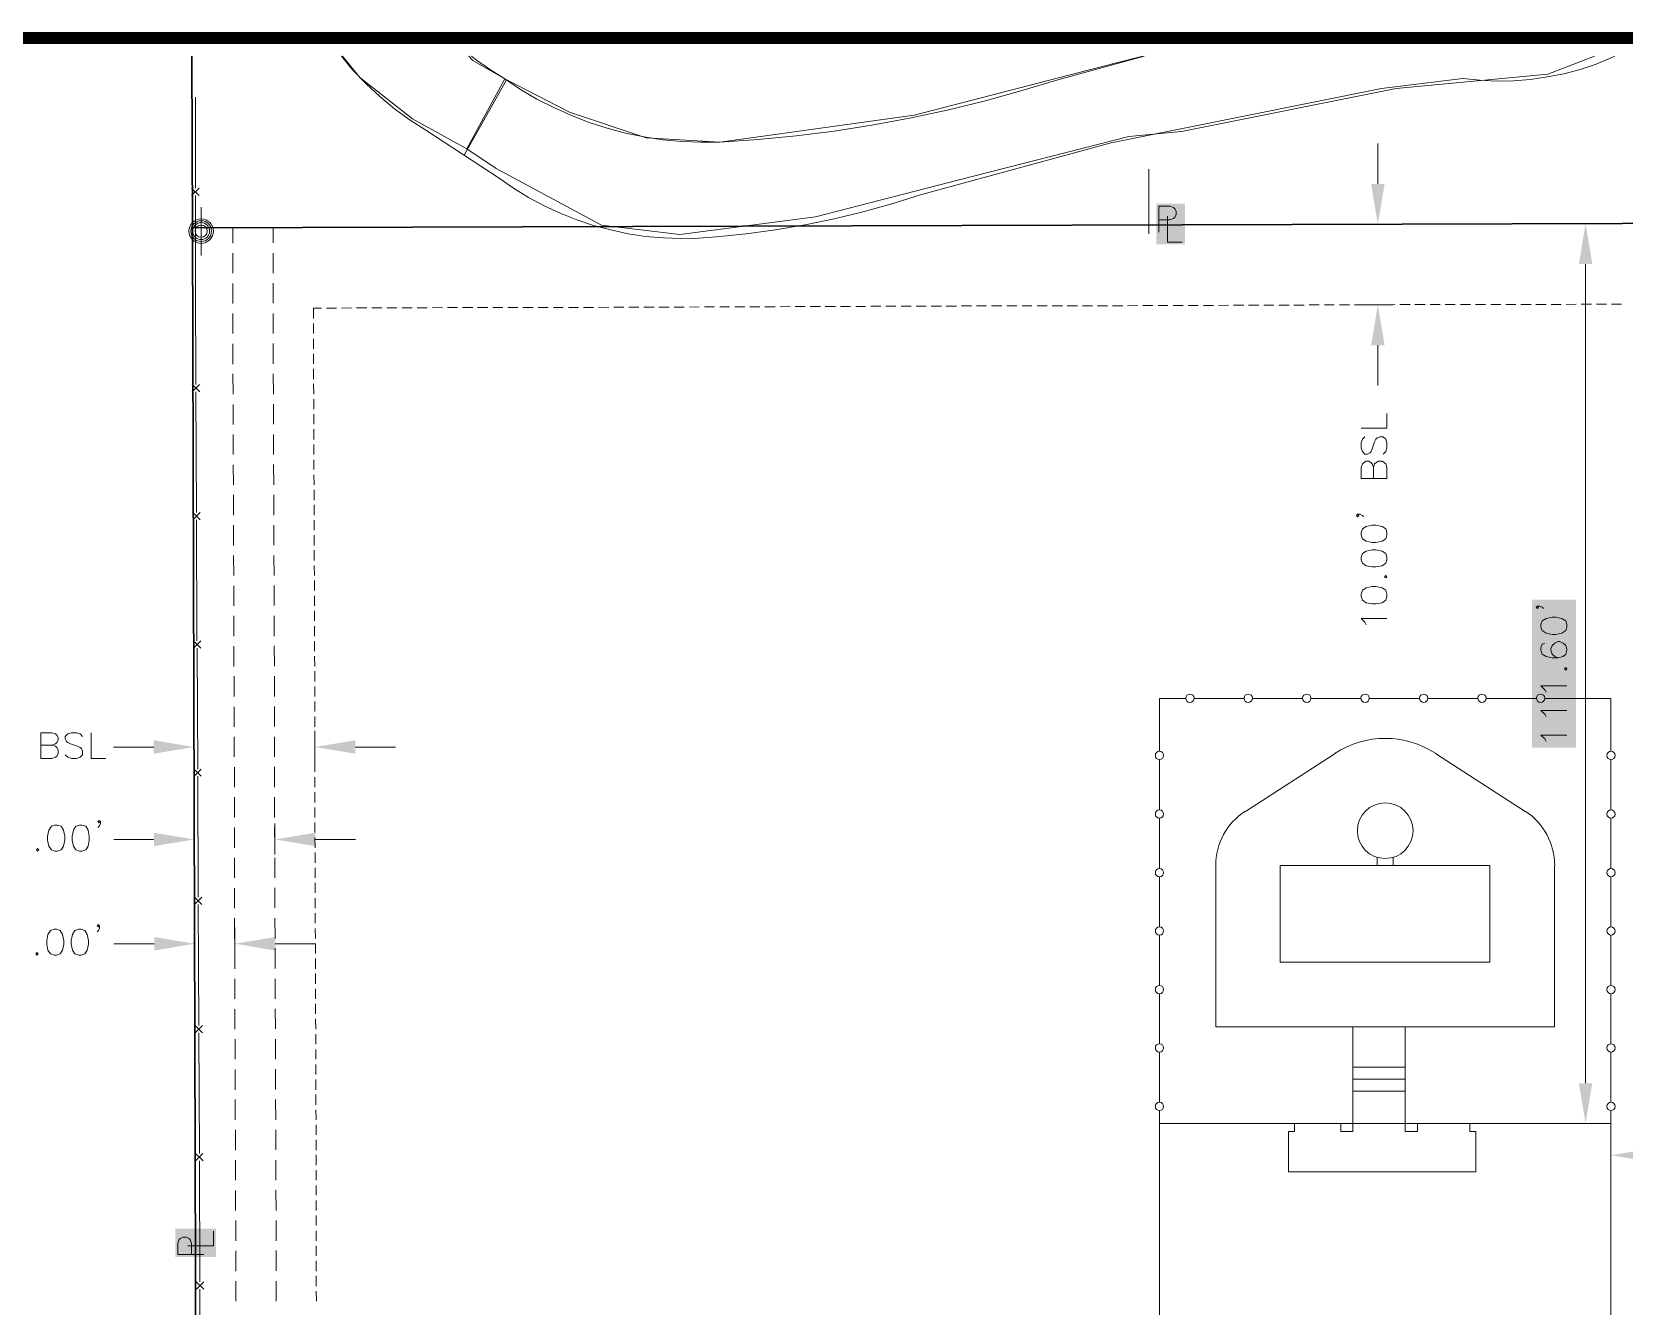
# Model space of a CAD drawing. Header units: millimetres. Extents: x -419 to 20046, y -14642 to 2638.
# Drawn here: x 26.216 to 31.154, y 19.568 to 23.519 of the extents above; entities that cross this region are included whole.
import ezdxf

# ---------------------------------------------------------------- set-up
doc = ezdxf.new("R2010")
doc.units = ezdxf.units.MM
for name, color, linetype in [('PDF11_---- NOTES', 7, 'Continuous'), ('PDF11_----TB01', 7, 'Continuous'), ('PDF11_24x36$-$Yucca$Valley$TB$CUP$----TB02', 7, 'Continuous'), ('PDF11_EXTO$-boundary', 7, 'Continuous'), ('PDF11_EXTO$BSL', 7, 'Continuous'), ('PDF11_EXTO$EXMAEA', 7, 'Continuous'), ('PDF11_EXTO$EXPNEP', 7, 'Continuous'), ('PDF11_PRPN$BSL', 7, 'Continuous'), ('PDF11_PRPN$EXLSTR', 7, 'Continuous'), ('PDF11_PRPN$EXMAEA', 7, 'Continuous'), ('PDF11_PRPN$EXMARW', 7, 'Continuous'), ('PDF11_PRPN$EXWTVA', 7, 'Continuous'), ('PDF11_PRPN$PRPNBG', 7, 'Continuous'), ('PDF11_PRPN$PRPNCS', 7, 'Continuous'), ('PDF11_PRPN$PRPNFC', 7, 'Continuous'), ('PDF11_PRPN$PRPNSW', 7, 'Continuous')]:
    doc.layers.add(name, color=color, linetype=linetype)
doc.layers.add('PDF11_EXTO$EXECPP', color=7, linetype='Continuous', true_color=0xb3b3b3)
doc.layers.add('PDF11_EXTO$EXPNFC', color=7, linetype='Continuous', true_color=0x999999)

msp = doc.modelspace()

# ---------------------------------------------------------------- linework, layer by layer
at = {"layer": 'PDF11_---- NOTES', "lineweight": 20}
for points in [[(29.7107, 22.8985), (29.7107, 22.9785), (29.7449, 22.9785), (29.7565, 22.9743), (29.7607, 22.971), (29.764, 22.9635), (29.764, 22.9518), (29.7607, 22.9443), (29.7565, 22.9402), (29.7449, 22.9368), (29.7107, 22.9368)], [(29.7374, 22.9477), (29.7374, 22.8677), (29.7832, 22.8677)], [(26.7488, 19.7282), (26.6688, 19.7282), (26.6688, 19.7624), (26.673, 19.7741), (26.6763, 19.7774), (26.6838, 19.7816), (26.6955, 19.7816), (26.703, 19.7774), (26.7071, 19.7741), (26.7105, 19.7624), (26.7105, 19.7282)], [(26.6996, 19.7549), (26.7796, 19.7549), (26.7796, 19.8008)]]:
    msp.add_lwpolyline(points, dxfattribs=at)
at = {"layer": 'PDF11_---- NOTES', "color": 7, "true_color": 0xffffff, "transparency": 33554559}
for points in [[(29.7032, 22.9868), (29.7032, 22.8602), (29.7916, 22.9868)], [(29.7032, 22.8602), (29.7916, 22.9868), (29.7916, 22.8602)], [(26.6613, 19.7199), (26.7871, 19.7199), (26.6613, 19.8083)], [(26.7871, 19.7199), (26.6613, 19.8083), (26.7871, 19.8083)]]:
    msp.add_solid(points, dxfattribs=at)
at = {"layer": 'PDF11_----TB01', "lineweight": 13}
for points in [[(30.3899, 23.0477), (30.3899, 23.1727)], [(30.4358, 22.9227), (30.3399, 22.9227)], [(30.87, 22.9243), (31.0842, 22.9243)], [(31.0341, 22.7993), (31.0341, 20.2591)], [(30.4366, 22.6726), (30.3399, 22.6726)], [(30.3899, 22.5476), (30.3899, 22.4226)], [(26.7188, 21.2534), (26.7188, 21.3517)], [(27.0938, 21.255), (27.0938, 21.3517)], [(26.5938, 21.3017), (26.4688, 21.3017)], [(27.2188, 21.3017), (27.3439, 21.3017)], [(26.7196, 20.9675), (26.7196, 21.065)], [(26.9697, 20.9683), (26.9697, 21.065)], [(26.5946, 21.015), (26.4696, 21.015)], [(27.0947, 21.015), (27.2197, 21.015)], [(26.7205, 20.645), (26.7205, 20.7417)], [(26.8455, 20.645), (26.8455, 20.7417)], [(26.5955, 20.6917), (26.4705, 20.6917)], [(26.9705, 20.6917), (27.0955, 20.6917)], [(31.0625, 20.1341), (30.9841, 20.1341)], [(31.1125, 19.7958), (31.1125, 20.0858)]]:
    msp.add_lwpolyline(points, dxfattribs=at)
at = {"layer": 'PDF11_----TB01', "lineweight": 20}
for points in [[(30.3383, 22.2901), (30.4183, 22.2901), (30.4183, 22.336)], [(30.3499, 22.2634), (30.3424, 22.2559), (30.3383, 22.2451), (30.3383, 22.2293), (30.3424, 22.2184), (30.3499, 22.2101), (30.3574, 22.2101), (30.3649, 22.2143), (30.3691, 22.2184), (30.3724, 22.2259), (30.3799, 22.2484), (30.3841, 22.2559), (30.3883, 22.2601), (30.3958, 22.2634), (30.4066, 22.2634), (30.4149, 22.2559), (30.4183, 22.2451), (30.4183, 22.2293), (30.4149, 22.2184), (30.4066, 22.2101)], [(30.3766, 22.1684), (30.3799, 22.1801), (30.3841, 22.1834), (30.3916, 22.1876), (30.4033, 22.1876), (30.4108, 22.1834), (30.4149, 22.1801), (30.4183, 22.1684), (30.4183, 22.1343), (30.3383, 22.1343), (30.3383, 22.1684), (30.3424, 22.1801), (30.3458, 22.1834), (30.3533, 22.1876), (30.3616, 22.1876), (30.3691, 22.1834), (30.3724, 22.1801), (30.3766, 22.1684), (30.3766, 22.1343)], [(30.3266, 22.0234), (30.3308, 22.0201), (30.3266, 22.0159), (30.3233, 22.0201), (30.3266, 22.0234), (30.3349, 22.0234), (30.3424, 22.0201), (30.3458, 22.0159)], [(30.885, 21.7384), (30.8883, 21.7351), (30.885, 21.7309), (30.8808, 21.7351), (30.885, 21.7384), (30.8925, 21.7384), (30.9, 21.7351), (30.9041, 21.7309)], [(30.3533, 21.6809), (30.3499, 21.6884), (30.3383, 21.7001), (30.4183, 21.7001)], [(30.9075, 21.6242), (30.9, 21.6201), (30.8958, 21.6092), (30.8958, 21.6017), (30.9, 21.5901), (30.9116, 21.5826), (30.9308, 21.5784), (30.9491, 21.5784), (30.965, 21.5826), (30.9725, 21.5901), (30.9758, 21.6017), (30.9758, 21.6051), (30.9725, 21.6167), (30.965, 21.6242), (30.9533, 21.6284), (30.9491, 21.6284), (30.9383, 21.6242), (30.9308, 21.6167), (30.9266, 21.6051), (30.9266, 21.6017), (30.9308, 21.5901), (30.9383, 21.5826), (30.9491, 21.5784)], [(30.9116, 21.4717), (30.9075, 21.4792), (30.8958, 21.4909), (30.9758, 21.4909)], [(30.9116, 21.3959), (30.9075, 21.4034), (30.8958, 21.415), (30.9758, 21.415)], [(26.2779, 21.3075), (26.2896, 21.3042), (26.2929, 21.3), (26.2971, 21.2925), (26.2971, 21.2809), (26.2929, 21.2734), (26.2896, 21.27), (26.2779, 21.2659), (26.2438, 21.2659), (26.2438, 21.3459), (26.2779, 21.3459), (26.2896, 21.3425), (26.2929, 21.3384), (26.2971, 21.3309), (26.2971, 21.3234), (26.2929, 21.3159), (26.2896, 21.3117), (26.2779, 21.3075), (26.2438, 21.3075)], [(26.3729, 21.3342), (26.3654, 21.3425), (26.3546, 21.3459), (26.3388, 21.3459), (26.3279, 21.3425), (26.3196, 21.3342), (26.3196, 21.3267), (26.3238, 21.3192), (26.3279, 21.3159), (26.3354, 21.3117), (26.3579, 21.3042), (26.3654, 21.3), (26.3696, 21.2967), (26.3729, 21.2892), (26.3729, 21.2775), (26.3654, 21.27), (26.3546, 21.2659), (26.3388, 21.2659), (26.3279, 21.27), (26.3196, 21.2775)], [(26.3996, 21.3459), (26.3996, 21.2659), (26.4454, 21.2659)], [(30.9116, 21.3192), (30.9075, 21.3267), (30.8958, 21.3384), (30.9758, 21.3384)], [(26.4288, 21.0709), (26.4246, 21.0667), (26.4204, 21.0709), (26.4246, 21.0742), (26.4288, 21.0709), (26.4288, 21.0634), (26.4246, 21.0559), (26.4204, 21.0517)], [(26.4254, 20.7475), (26.4221, 20.7442), (26.4179, 20.7475), (26.4221, 20.7517), (26.4254, 20.7475), (26.4254, 20.74), (26.4221, 20.7325), (26.4179, 20.7283)]]:
    msp.add_lwpolyline(points, dxfattribs=at)
for points in [[(30.3383, 21.9593), (30.3424, 21.9476), (30.3533, 21.9401), (30.3724, 21.9359), (30.3841, 21.9359), (30.4033, 21.9401), (30.4149, 21.9476), (30.4183, 21.9593), (30.4183, 21.9668), (30.4149, 21.9784), (30.4033, 21.9859), (30.3841, 21.9893), (30.3724, 21.9893), (30.3533, 21.9859), (30.3424, 21.9784), (30.3383, 21.9668)], [(30.3383, 21.8826), (30.3424, 21.8717), (30.3533, 21.8634), (30.3724, 21.8601), (30.3841, 21.8601), (30.4033, 21.8634), (30.4149, 21.8717), (30.4183, 21.8826), (30.4183, 21.8901), (30.4149, 21.9018), (30.4033, 21.9093), (30.3841, 21.9134), (30.3724, 21.9134), (30.3533, 21.9093), (30.3424, 21.9018), (30.3383, 21.8901)], [(30.4108, 21.8292), (30.4149, 21.8259), (30.4183, 21.8292), (30.4149, 21.8334)], [(30.3383, 21.7684), (30.3424, 21.7567), (30.3533, 21.7492), (30.3724, 21.7459), (30.3841, 21.7459), (30.4033, 21.7492), (30.4149, 21.7567), (30.4183, 21.7684), (30.4183, 21.7759), (30.4149, 21.7876), (30.4033, 21.7951), (30.3841, 21.7992), (30.3724, 21.7992), (30.3533, 21.7951), (30.3424, 21.7876), (30.3383, 21.7759)], [(30.8958, 21.6734), (30.9, 21.6626), (30.9116, 21.6551), (30.9308, 21.6509), (30.9416, 21.6509), (30.9608, 21.6551), (30.9725, 21.6626), (30.9758, 21.6734), (30.9758, 21.6817), (30.9725, 21.6926), (30.9608, 21.7001), (30.9416, 21.7042), (30.9308, 21.7042), (30.9116, 21.7001), (30.9, 21.6926), (30.8958, 21.6817)], [(30.9683, 21.5442), (30.9725, 21.5401), (30.9758, 21.5442), (30.9725, 21.5484)], [(26.2871, 21.0592), (26.2763, 21.0559), (26.2688, 21.0442), (26.2646, 21.025), (26.2646, 21.0133), (26.2688, 20.9942), (26.2763, 20.9833), (26.2871, 20.9792), (26.2954, 20.9792), (26.3063, 20.9833), (26.3138, 20.9942), (26.3179, 21.0133), (26.3179, 21.025), (26.3138, 21.0442), (26.3063, 21.0559), (26.2954, 21.0592)], [(26.3638, 21.0592), (26.3521, 21.0559), (26.3446, 21.0442), (26.3404, 21.025), (26.3404, 21.0133), (26.3446, 20.9942), (26.3521, 20.9833), (26.3638, 20.9792), (26.3713, 20.9792), (26.3829, 20.9833), (26.3904, 20.9942), (26.3938, 21.0133), (26.3938, 21.025), (26.3904, 21.0442), (26.3829, 21.0559), (26.3713, 21.0592)], [(26.2338, 20.9867), (26.2304, 20.9833), (26.2338, 20.9792), (26.2379, 20.9833)], [(26.2846, 20.7367), (26.2738, 20.7325), (26.2654, 20.7208), (26.2621, 20.7017), (26.2621, 20.6908), (26.2654, 20.6717), (26.2738, 20.66), (26.2846, 20.6567), (26.2921, 20.6567), (26.3038, 20.66), (26.3113, 20.6717), (26.3154, 20.6908), (26.3154, 20.7017), (26.3113, 20.7208), (26.3038, 20.7325), (26.2921, 20.7367)], [(26.3613, 20.7367), (26.3496, 20.7325), (26.3421, 20.7208), (26.3379, 20.7017), (26.3379, 20.6908), (26.3421, 20.6717), (26.3496, 20.66), (26.3613, 20.6567), (26.3688, 20.6567), (26.3804, 20.66), (26.3879, 20.6717), (26.3913, 20.6908), (26.3913, 20.7017), (26.3879, 20.7208), (26.3804, 20.7325), (26.3688, 20.7367)], [(26.2313, 20.6642), (26.2279, 20.66), (26.2313, 20.6567), (26.2354, 20.66)]]:
    msp.add_lwpolyline(points, close=True, dxfattribs=at)
at = {"layer": 'PDF11_----TB01', "transparency": 33554559}
for points in [[(30.3691, 23.0477), (30.4108, 23.0477), (30.3899, 22.9227)], [(31.0133, 22.7993), (31.055, 22.7993), (31.0341, 22.9243)], [(30.3691, 22.5476), (30.4108, 22.5476), (30.3899, 22.6726)], [(26.5938, 21.3225), (26.5938, 21.2809), (26.7188, 21.3017)], [(27.2188, 21.3225), (27.2188, 21.2809), (27.0938, 21.3017)], [(26.5946, 21.0358), (26.5946, 20.9942), (26.7196, 21.015)], [(27.0947, 21.0358), (27.0947, 20.9942), (26.9697, 21.015)], [(26.5955, 20.7125), (26.5955, 20.6708), (26.7205, 20.6917)], [(26.9705, 20.7125), (26.9705, 20.6708), (26.8455, 20.6917)], [(31.0133, 20.2591), (31.055, 20.2591), (31.0341, 20.1341)], [(31.2375, 20.0566), (31.2375, 20.0149), (31.1125, 20.0358)]]:
    msp.add_solid(points, dxfattribs=at)
at = {"layer": 'PDF11_----TB01', "color": 7, "true_color": 0xffffff, "transparency": 33554559}
for points in [[(30.8683, 21.2992), (31.0041, 21.2992), (30.8683, 21.7584)], [(31.0041, 21.2992), (30.8683, 21.7584), (31.0041, 21.7584)]]:
    msp.add_solid(points, dxfattribs=at)
at = {"layer": 'PDF11_24x36$-$Yucca$Valley$TB$CUP$----TB02', "lineweight": 0, "const_width": 0.0375}
msp.add_lwpolyline([(35.4024, 0.4996), (35.4024, 23.5006), (0.9184, 23.5006), (0.9184, 0.4996)], close=True, dxfattribs=at)
at = {"layer": 'PDF11_EXTO$-boundary', "lineweight": 30}
for points in [[(26.7138, 22.9118), (26.7121, 23.4435)], [(26.733, 16.4096), (26.7305, 17.1597), (26.7138, 22.9118), (34.2169, 22.9343)]]:
    msp.add_lwpolyline(points, dxfattribs=at)
at = {"layer": 'PDF11_EXTO$BSL', "lineweight": 13}
for points in [[(27.7389, 22.6651), (27.7706, 22.6651)], [(27.7856, 22.6651), (27.8172, 22.6651)], [(27.8331, 22.6651), (27.8639, 22.6651)], [(27.8797, 22.6651), (27.9106, 22.6651)], [(27.9264, 22.6651), (27.9581, 22.6651)], [(27.9731, 22.6651), (28.0047, 22.666)], [(28.0206, 22.666), (28.0514, 22.666)], [(28.0672, 22.666), (28.0981, 22.666)], [(28.1139, 22.666), (28.1456, 22.666)], [(28.1606, 22.666), (28.1923, 22.666)], [(28.2081, 22.666), (28.2389, 22.666)], [(28.2548, 22.666), (28.2856, 22.6668)], [(28.3014, 22.6668), (28.3331, 22.6668)], [(28.3489, 22.6668), (28.3798, 22.6668)], [(28.3956, 22.6668), (28.4264, 22.6668)], [(28.4423, 22.6668), (28.4739, 22.6668)], [(28.4889, 22.6668), (28.5206, 22.6668)], [(28.5364, 22.6668), (28.5673, 22.6676)], [(28.5831, 22.6676), (28.614, 22.6676)], [(28.6298, 22.6676), (28.6615, 22.6676)], [(28.6765, 22.6676), (28.7081, 22.6676)], [(28.724, 22.6676), (28.7548, 22.6676)], [(28.7706, 22.6676), (28.8015, 22.6676)], [(28.8173, 22.6685), (28.849, 22.6685)], [(28.864, 22.6685), (28.8956, 22.6685)], [(28.9115, 22.6685), (28.9423, 22.6685)], [(28.9581, 22.6685), (28.989, 22.6685)], [(29.0048, 22.6685), (29.0365, 22.6685)], [(29.0515, 22.6685), (29.0832, 22.6685)], [(29.099, 22.6693), (29.1298, 22.6693)], [(29.1457, 22.6693), (29.1765, 22.6693)], [(29.1923, 22.6693), (29.224, 22.6693)], [(29.239, 22.6693), (29.2707, 22.6693)], [(29.2865, 22.6693), (29.3173, 22.6693)], [(29.3332, 22.6693), (29.364, 22.6701)], [(29.3799, 22.6701), (29.4115, 22.6701)], [(29.4265, 22.6701), (29.4582, 22.6701)], [(29.474, 22.6701), (29.5049, 22.6701)], [(29.5207, 22.6701), (29.5515, 22.6701)], [(29.5674, 22.6701), (29.599, 22.6701)], [(29.614, 22.6701), (29.6457, 22.671)], [(29.6615, 22.671), (29.6924, 22.671)], [(29.7082, 22.671), (29.739, 22.671)], [(29.7549, 22.671), (29.7865, 22.671)], [(29.8016, 22.671), (29.8332, 22.671)], [(29.8491, 22.671), (29.8799, 22.671)], [(29.8957, 22.671), (29.9266, 22.6718)], [(29.9424, 22.6718), (29.9741, 22.6718)], [(29.9891, 22.6718), (30.0207, 22.6718)], [(30.0366, 22.6718), (30.0674, 22.6718)], [(30.0832, 22.6718), (30.1149, 22.6718)], [(30.1299, 22.6718), (30.1616, 22.6718)], [(30.1774, 22.6726), (30.2082, 22.6726)], [(30.2241, 22.6726), (30.2549, 22.6726)], [(30.2708, 22.6726), (30.3024, 22.6726)], [(30.3174, 22.6726), (30.3491, 22.6726)], [(30.3649, 22.6726), (30.3958, 22.6726)], [(30.4116, 22.6726), (30.4424, 22.6735)], [(30.4583, 22.6735), (30.4899, 22.6735)], [(30.5049, 22.6735), (30.5366, 22.6735)], [(30.5524, 22.6735), (30.5833, 22.6735)], [(30.5991, 22.6735), (30.63, 22.6735)], [(30.6458, 22.6735), (30.6775, 22.6735)], [(30.6925, 22.6735), (30.7241, 22.6743)], [(30.74, 22.6743), (30.7708, 22.6743)], [(30.7866, 22.6743), (30.8175, 22.6743)], [(30.8333, 22.6743), (30.865, 22.6743)], [(30.88, 22.6743), (30.9116, 22.6743)], [(30.9275, 22.6743), (30.9583, 22.6743)], [(30.9741, 22.6743), (31.005, 22.6751)], [(31.0208, 22.6751), (31.0525, 22.6751)], [(31.0675, 22.6751), (31.0992, 22.6751)], [(31.115, 22.6751), (31.1458, 22.6751)], [(27.0897, 22.6301), (27.0897, 22.6626), (27.1138, 22.6626)], [(27.1297, 22.6626), (27.1605, 22.6626)], [(27.1763, 22.6626), (27.208, 22.6635)], [(27.223, 22.6635), (27.2547, 22.6635)], [(27.2705, 22.6635), (27.3014, 22.6635)], [(27.3172, 22.6635), (27.348, 22.6635)], [(27.3639, 22.6635), (27.3955, 22.6635)], [(27.4105, 22.6635), (27.4422, 22.6635)], [(27.458, 22.6635), (27.4889, 22.6643)], [(27.5047, 22.6643), (27.5355, 22.6643)], [(27.5514, 22.6643), (27.583, 22.6643)], [(27.598, 22.6643), (27.6297, 22.6643)], [(27.6455, 22.6643), (27.6764, 22.6643)], [(27.6922, 22.6643), (27.7231, 22.6643)], [(27.0897, 22.5835), (27.0897, 22.6151)], [(27.0897, 22.5368), (27.0897, 22.5676)], [(27.0897, 22.4901), (27.0897, 22.521)], [(27.0897, 22.4426), (27.0897, 22.4743)], [(27.0905, 22.396), (27.0897, 22.4276)], [(27.0905, 22.3493), (27.0905, 22.3801)], [(27.0905, 22.3026), (27.0905, 22.3335)], [(27.0905, 22.2551), (27.0905, 22.2868)], [(27.0905, 22.2084), (27.0905, 22.2401)], [(27.0905, 22.1618), (27.0905, 22.1926)], [(27.0913, 22.1151), (27.0905, 22.1459)], [(27.0913, 22.0676), (27.0913, 22.0993)], [(27.0913, 22.0209), (27.0913, 22.0526)], [(27.0913, 21.9743), (27.0913, 22.0051)], [(27.0913, 21.9268), (27.0913, 21.9584)], [(27.0913, 21.8801), (27.0913, 21.9118)], [(27.0922, 21.8334), (27.0913, 21.8642)], [(27.0922, 21.7867), (27.0922, 21.8176)], [(27.0922, 21.7392), (27.0922, 21.7709)], [(27.0922, 21.6926), (27.0922, 21.7242)], [(27.0922, 21.6459), (27.0922, 21.6767)], [(27.0922, 21.5992), (27.0922, 21.6301)], [(27.093, 21.5517), (27.0922, 21.5834)], [(27.093, 21.5051), (27.093, 21.5367)], [(27.093, 21.4584), (27.093, 21.4892)], [(27.093, 21.4117), (27.093, 21.4425)], [(27.093, 21.3642), (27.093, 21.3959)], [(27.093, 21.3175), (27.093, 21.3492)], [(27.0938, 21.2709), (27.093, 21.3017)], [(27.0938, 21.2242), (27.0938, 21.255)], [(27.0938, 21.1767), (27.0938, 21.2084)], [(27.0938, 21.13), (27.0938, 21.1617)], [(27.0938, 21.0834), (27.0938, 21.1142)], [(27.0938, 21.0367), (27.0938, 21.0675)], [(27.0947, 20.9892), (27.0938, 21.0208)], [(27.0947, 20.9425), (27.0947, 20.9742)], [(27.0947, 20.8958), (27.0947, 20.9267)], [(27.0947, 20.8492), (27.0947, 20.88)], [(27.0947, 20.8017), (27.0947, 20.8333)], [(27.0947, 20.755), (27.0947, 20.7867)], [(27.0955, 20.7083), (27.0947, 20.7392)], [(27.0955, 20.6617), (27.0955, 20.6925)], [(27.0955, 20.6141), (27.0955, 20.6458)], [(27.0955, 20.5675), (27.0955, 20.5991)], [(27.0955, 20.5208), (27.0955, 20.5516)], [(27.0955, 20.4741), (27.0955, 20.505)], [(27.0963, 20.4266), (27.0955, 20.4583)], [(27.0963, 20.38), (27.0963, 20.4116)], [(27.0963, 20.3333), (27.0963, 20.3641)], [(27.0963, 20.2866), (27.0963, 20.3175)], [(27.0963, 20.2391), (27.0963, 20.2708)], [(27.0963, 20.1924), (27.0963, 20.2241)], [(27.0972, 20.1458), (27.0963, 20.1766)], [(27.0972, 20.0991), (27.0972, 20.1299)], [(27.0972, 20.0516), (27.0972, 20.0833)], [(27.0972, 20.0049), (27.0972, 20.0366)], [(27.0972, 19.9583), (27.0972, 19.9891)], [(27.0972, 19.9116), (27.0972, 19.9424)], [(27.098, 19.8641), (27.0972, 19.8958)], [(27.098, 19.8174), (27.098, 19.8491)], [(27.098, 19.7707), (27.098, 19.8016)], [(27.098, 19.7241), (27.098, 19.7549)], [(27.098, 19.6766), (27.098, 19.7082)], [(27.098, 19.6299), (27.098, 19.6616)], [(27.0988, 19.5832), (27.098, 19.6141)]]:
    msp.add_lwpolyline(points, dxfattribs=at)
at = {"layer": 'PDF11_EXTO$EXECPP', "lineweight": 20}
msp.add_lwpolyline([(26.7405, 22.976), (26.7413, 22.826)], dxfattribs=at)
for radius in [0.0379, 0.0321, 0.0263, 0.0188]:
    msp.add_circle((26.7409, 22.9014), radius, dxfattribs=at)
at = {"layer": 'PDF11_EXTO$EXMAEA', "lineweight": 13}
for points in [[(26.8388, 22.8643), (26.8388, 22.9118)], [(26.9638, 22.8652), (26.9638, 22.9127)], [(26.8388, 22.771), (26.8388, 22.8335)], [(26.9638, 22.771), (26.9638, 22.8335)], [(26.8396, 22.6768), (26.8388, 22.7393)], [(26.9647, 22.6776), (26.9638, 22.7402)], [(26.8396, 22.5835), (26.8396, 22.646)], [(26.9647, 22.5835), (26.9647, 22.646)], [(26.8396, 22.4893), (26.8396, 22.5518)], [(26.9647, 22.4901), (26.9647, 22.5526)], [(26.8405, 22.396), (26.8396, 22.4585)], [(26.9655, 22.396), (26.9647, 22.4585)], [(26.8405, 22.3018), (26.8405, 22.3643)], [(26.9655, 22.3026), (26.9655, 22.3651)], [(26.8405, 22.2084), (26.8405, 22.2709)], [(26.9655, 22.2084), (26.9655, 22.2709)], [(26.8413, 22.1143), (26.8405, 22.1768)], [(26.9663, 22.1151), (26.9655, 22.1776)], [(26.8413, 22.0209), (26.8413, 22.0834)], [(26.9663, 22.0209), (26.9663, 22.0834)], [(26.8413, 21.9268), (26.8413, 21.9893)], [(26.9663, 21.9276), (26.9663, 21.9901)], [(26.8421, 21.8334), (26.8413, 21.8959)], [(26.9672, 21.8334), (26.9663, 21.8959)], [(26.8421, 21.7392), (26.8421, 21.8017)], [(26.9672, 21.7401), (26.9672, 21.8026)], [(26.8421, 21.6459), (26.8421, 21.7084)], [(26.9672, 21.6459), (26.9672, 21.7084)], [(26.8421, 21.5517), (26.8421, 21.6142)], [(26.968, 21.5526), (26.9672, 21.6151)], [(26.843, 21.4584), (26.843, 21.5209)], [(26.968, 21.4584), (26.968, 21.5209)], [(26.843, 21.3642), (26.843, 21.4267)], [(26.968, 21.365), (26.968, 21.4275)], [(26.843, 21.2709), (26.843, 21.3334)], [(26.9688, 21.2709), (26.968, 21.3334)], [(26.8438, 21.1767), (26.8438, 21.2392)], [(26.9688, 21.1775), (26.9688, 21.24)], [(26.8438, 21.0834), (26.8438, 21.1459)], [(26.9688, 21.0834), (26.9688, 21.1459)], [(26.8438, 20.9892), (26.8438, 21.0517)], [(26.9697, 20.99), (26.9688, 21.0525)], [(26.8446, 20.8958), (26.8446, 20.9583)], [(26.9697, 20.8958), (26.9697, 20.9583)], [(26.8446, 20.8017), (26.8446, 20.8642)], [(26.9697, 20.8025), (26.9697, 20.865)], [(26.8446, 20.7083), (26.8446, 20.7708)], [(26.9705, 20.7083), (26.9697, 20.7708)], [(26.8455, 20.6141), (26.8455, 20.6767)], [(26.9705, 20.615), (26.9705, 20.6775)], [(26.8455, 20.5208), (26.8455, 20.5833)], [(26.9705, 20.5208), (26.9705, 20.5833)], [(26.8455, 20.4266), (26.8455, 20.4891)], [(26.9713, 20.4275), (26.9705, 20.49)], [(26.8463, 20.3333), (26.8463, 20.3958)], [(26.9713, 20.3333), (26.9713, 20.3958)], [(26.8463, 20.2391), (26.8463, 20.3016)], [(26.9713, 20.24), (26.9713, 20.3025)], [(26.8463, 20.1458), (26.8463, 20.2083)], [(26.9722, 20.1458), (26.9713, 20.2083)], [(26.8471, 20.0516), (26.8471, 20.1141)], [(26.9722, 20.0524), (26.9722, 20.1149)], [(26.8471, 19.9583), (26.8471, 20.0208)], [(26.9722, 19.9583), (26.9722, 20.0208)], [(26.8471, 19.8641), (26.8471, 19.9266)], [(26.973, 19.8649), (26.9722, 19.9274)], [(26.848, 19.7707), (26.848, 19.8333)], [(26.973, 19.7707), (26.973, 19.8333)], [(26.848, 19.6766), (26.848, 19.7391)], [(26.973, 19.6774), (26.973, 19.7399)], [(26.848, 19.5832), (26.848, 19.6457)], [(26.973, 19.5832), (26.973, 19.6457)]]:
    msp.add_lwpolyline(points, dxfattribs=at)
at = {"layer": 'PDF11_EXTO$EXPNEP', "lineweight": 13}
for points in [[(31.125, 23.4435), (31.1158, 23.4394), (31.0667, 23.4194), (31.0175, 23.4027), (30.9666, 23.3894), (30.915, 23.3794), (30.8633, 23.3719), (30.8108, 23.3677), (30.7583, 23.3669), (30.7058, 23.3694), (30.6533, 23.3752), (30.4016, 23.3435), (29.5632, 23.1752), (28.9715, 23.0143), (28.8831, 22.986), (28.794, 22.961), (28.704, 22.9393), (28.614, 22.921), (28.5223, 22.9052), (28.4306, 22.8927), (28.3389, 22.8835), (28.2839, 22.8793), (28.2289, 22.8785), (28.1739, 22.8802), (28.1189, 22.8852), (28.0647, 22.8935), (28.0114, 22.9052), (27.9581, 22.9193), (27.9056, 22.9368), (27.8547, 22.9568), (27.8047, 22.9802), (27.7564, 23.006), (27.7097, 23.0343), (27.6647, 23.066), (27.438, 23.2144), (27.3889, 23.246), (27.3405, 23.281), (27.2955, 23.3185), (27.2522, 23.3585), (27.2113, 23.401), (27.1763, 23.4435)], [(29.6657, 23.4435), (29.3974, 23.371), (29.2832, 23.336), (29.169, 23.3044), (29.054, 23.2769), (28.9373, 23.2519), (28.8206, 23.2302), (28.704, 23.2119), (28.5856, 23.1969), (28.4681, 23.186), (28.3498, 23.1777), (28.2906, 23.1769), (28.2314, 23.1794), (28.1731, 23.1844), (28.1147, 23.1935), (28.0564, 23.2052), (27.9997, 23.2202), (27.9439, 23.2385), (27.8889, 23.2602), (27.8347, 23.2844), (27.7822, 23.311), (27.7314, 23.341), (27.683, 23.3735), (27.638, 23.4019), (27.5947, 23.4319), (27.5797, 23.4435)], [(27.688, 23.3702), (27.5564, 23.1369)]]:
    msp.add_lwpolyline(points, dxfattribs=at)
at = {"layer": 'PDF11_EXTO$EXPNFC', "lineweight": 20}
for points in [[(26.723, 23.0343), (26.723, 23.3169)], [(26.7113, 23.0118), (26.7346, 23.0343)], [(26.7346, 23.0118), (26.7113, 23.0343)], [(26.7246, 22.426), (26.723, 22.7293), (26.723, 23.0118)], [(26.713, 22.4035), (26.7355, 22.426)], [(26.7363, 22.4035), (26.713, 22.426)], [(26.7263, 22.0284), (26.7246, 22.4035)], [(26.7146, 22.0059), (26.738, 22.0284)], [(26.738, 22.0059), (26.7146, 22.0284)], [(26.728, 21.6309), (26.7263, 22.0059)], [(26.7171, 21.6084), (26.7396, 21.6309)], [(26.7396, 21.6084), (26.7171, 21.6309)], [(26.7305, 21.2334), (26.7288, 21.6084)], [(26.7188, 21.2109), (26.7413, 21.2334)], [(26.7413, 21.2109), (26.7188, 21.2334)], [(26.7321, 20.8358), (26.7305, 21.2109)], [(26.7205, 20.8133), (26.743, 20.8358)], [(26.743, 20.8133), (26.7205, 20.8358)], [(26.7338, 20.4383), (26.7321, 20.8133)], [(26.7221, 20.4158), (26.7446, 20.4383)], [(26.7446, 20.4158), (26.7221, 20.4383)], [(26.7355, 20.0408), (26.7338, 20.4158)], [(26.7238, 20.0183), (26.7463, 20.0408)], [(26.7471, 20.0183), (26.7238, 20.0408)], [(26.7371, 19.6432), (26.7355, 20.0183)], [(26.7488, 19.6207), (26.7255, 19.6432)], [(26.7263, 19.6207), (26.7488, 19.6432)], [(26.7388, 19.2457), (26.7371, 19.6207)]]:
    msp.add_lwpolyline(points, dxfattribs=at)
at = {"layer": 'PDF11_PRPN$BSL', "lineweight": 13}
for points in [[(27.7389, 22.6651), (27.7706, 22.6651)], [(27.7856, 22.6651), (27.8172, 22.6651)], [(27.8331, 22.6651), (27.8639, 22.6651)], [(27.8797, 22.6651), (27.9106, 22.6651)], [(27.9264, 22.6651), (27.9581, 22.6651)], [(27.9731, 22.6651), (28.0047, 22.666)], [(28.0206, 22.666), (28.0514, 22.666)], [(28.0672, 22.666), (28.0981, 22.666)], [(28.1139, 22.666), (28.1456, 22.666)], [(28.1606, 22.666), (28.1923, 22.666)], [(28.2081, 22.666), (28.2389, 22.666)], [(28.2548, 22.666), (28.2856, 22.6668)], [(28.3014, 22.6668), (28.3331, 22.6668)], [(28.3489, 22.6668), (28.3798, 22.6668)], [(28.3956, 22.6668), (28.4264, 22.6668)], [(28.4423, 22.6668), (28.4739, 22.6668)], [(28.4889, 22.6668), (28.5206, 22.6668)], [(28.5364, 22.6668), (28.5673, 22.6676)], [(28.5831, 22.6676), (28.614, 22.6676)], [(28.6298, 22.6676), (28.6615, 22.6676)], [(28.6765, 22.6676), (28.7081, 22.6676)], [(28.724, 22.6676), (28.7548, 22.6676)], [(28.7706, 22.6676), (28.8015, 22.6676)], [(28.8173, 22.6685), (28.849, 22.6685)], [(28.864, 22.6685), (28.8956, 22.6685)], [(28.9115, 22.6685), (28.9423, 22.6685)], [(28.9581, 22.6685), (28.989, 22.6685)], [(29.0048, 22.6685), (29.0365, 22.6685)], [(29.0515, 22.6685), (29.0832, 22.6685)], [(29.099, 22.6693), (29.1298, 22.6693)], [(29.1457, 22.6693), (29.1765, 22.6693)], [(29.1923, 22.6693), (29.224, 22.6693)], [(29.239, 22.6693), (29.2707, 22.6693)], [(29.2865, 22.6693), (29.3173, 22.6693)], [(29.3332, 22.6693), (29.364, 22.6701)], [(29.3799, 22.6701), (29.4115, 22.6701)], [(29.4265, 22.6701), (29.4582, 22.6701)], [(29.474, 22.6701), (29.5049, 22.6701)], [(29.5207, 22.6701), (29.5515, 22.6701)], [(29.5674, 22.6701), (29.599, 22.6701)], [(29.614, 22.6701), (29.6457, 22.671)], [(29.6615, 22.671), (29.6924, 22.671)], [(29.7082, 22.671), (29.739, 22.671)], [(29.7549, 22.671), (29.7865, 22.671)], [(29.8016, 22.671), (29.8332, 22.671)], [(29.8491, 22.671), (29.8799, 22.671)], [(29.8957, 22.671), (29.9266, 22.6718)], [(29.9424, 22.6718), (29.9741, 22.6718)], [(29.9891, 22.6718), (30.0207, 22.6718)], [(30.0366, 22.6718), (30.0674, 22.6718)], [(30.0832, 22.6718), (30.1149, 22.6718)], [(30.1299, 22.6718), (30.1616, 22.6718)], [(30.1774, 22.6726), (30.2082, 22.6726)], [(30.2241, 22.6726), (30.2549, 22.6726)], [(30.2708, 22.6726), (30.3024, 22.6726)], [(30.3174, 22.6726), (30.3491, 22.6726)], [(30.3649, 22.6726), (30.3958, 22.6726)], [(30.4116, 22.6726), (30.4424, 22.6735)], [(30.4583, 22.6735), (30.4899, 22.6735)], [(30.5049, 22.6735), (30.5366, 22.6735)], [(30.5524, 22.6735), (30.5833, 22.6735)], [(30.5991, 22.6735), (30.63, 22.6735)], [(30.6458, 22.6735), (30.6775, 22.6735)], [(30.6925, 22.6735), (30.7241, 22.6743)], [(30.74, 22.6743), (30.7708, 22.6743)], [(30.7866, 22.6743), (30.8175, 22.6743)], [(30.8333, 22.6743), (30.865, 22.6743)], [(30.88, 22.6743), (30.9116, 22.6743)], [(30.9275, 22.6743), (30.9583, 22.6743)], [(30.9741, 22.6743), (31.005, 22.6751)], [(31.0208, 22.6751), (31.0525, 22.6751)], [(31.0675, 22.6751), (31.0992, 22.6751)], [(31.115, 22.6751), (31.1458, 22.6751)], [(27.0897, 22.6301), (27.0897, 22.6626), (27.1138, 22.6626)], [(27.1297, 22.6626), (27.1605, 22.6626)], [(27.1763, 22.6626), (27.208, 22.6635)], [(27.223, 22.6635), (27.2547, 22.6635)], [(27.2705, 22.6635), (27.3014, 22.6635)], [(27.3172, 22.6635), (27.348, 22.6635)], [(27.3639, 22.6635), (27.3955, 22.6635)], [(27.4105, 22.6635), (27.4422, 22.6635)], [(27.458, 22.6635), (27.4889, 22.6643)], [(27.5047, 22.6643), (27.5355, 22.6643)], [(27.5514, 22.6643), (27.583, 22.6643)], [(27.598, 22.6643), (27.6297, 22.6643)], [(27.6455, 22.6643), (27.6764, 22.6643)], [(27.6922, 22.6643), (27.7231, 22.6643)], [(27.0897, 22.5835), (27.0897, 22.6151)], [(27.0897, 22.5368), (27.0897, 22.5676)], [(27.0897, 22.4901), (27.0897, 22.521)], [(27.0897, 22.4426), (27.0897, 22.4743)], [(27.0905, 22.396), (27.0897, 22.4276)], [(27.0905, 22.3493), (27.0905, 22.3801)], [(27.0905, 22.3026), (27.0905, 22.3335)], [(27.0905, 22.2551), (27.0905, 22.2868)], [(27.0905, 22.2084), (27.0905, 22.2401)], [(27.0905, 22.1618), (27.0905, 22.1926)], [(27.0913, 22.1151), (27.0905, 22.1459)], [(27.0913, 22.0676), (27.0913, 22.0993)], [(27.0913, 22.0209), (27.0913, 22.0526)], [(27.0913, 21.9743), (27.0913, 22.0051)], [(27.0913, 21.9268), (27.0913, 21.9584)], [(27.0913, 21.8801), (27.0913, 21.9118)], [(27.0922, 21.8334), (27.0913, 21.8642)], [(27.0922, 21.7867), (27.0922, 21.8176)], [(27.0922, 21.7392), (27.0922, 21.7709)], [(27.0922, 21.6926), (27.0922, 21.7242)], [(27.0922, 21.6459), (27.0922, 21.6767)], [(27.0922, 21.5992), (27.0922, 21.6301)], [(27.093, 21.5517), (27.0922, 21.5834)], [(27.093, 21.5051), (27.093, 21.5367)], [(27.093, 21.4584), (27.093, 21.4892)], [(27.093, 21.4117), (27.093, 21.4425)], [(27.093, 21.3642), (27.093, 21.3959)], [(27.093, 21.3175), (27.093, 21.3492)], [(27.0938, 21.2709), (27.093, 21.3017)], [(27.0938, 21.2242), (27.0938, 21.255)], [(27.0938, 21.1767), (27.0938, 21.2084)], [(27.0938, 21.13), (27.0938, 21.1617)], [(27.0938, 21.0834), (27.0938, 21.1142)], [(27.0938, 21.0367), (27.0938, 21.0675)], [(27.0947, 20.9892), (27.0938, 21.0208)], [(27.0947, 20.9425), (27.0947, 20.9742)], [(27.0947, 20.8958), (27.0947, 20.9267)], [(27.0947, 20.8492), (27.0947, 20.88)], [(27.0947, 20.8017), (27.0947, 20.8333)], [(27.0947, 20.755), (27.0947, 20.7867)], [(27.0955, 20.7083), (27.0947, 20.7392)], [(27.0955, 20.6617), (27.0955, 20.6925)], [(27.0955, 20.6141), (27.0955, 20.6458)], [(27.0955, 20.5675), (27.0955, 20.5991)], [(27.0955, 20.5208), (27.0955, 20.5516)], [(27.0955, 20.4741), (27.0955, 20.505)], [(27.0963, 20.4266), (27.0955, 20.4583)], [(27.0963, 20.38), (27.0963, 20.4116)], [(27.0963, 20.3333), (27.0963, 20.3641)], [(27.0963, 20.2866), (27.0963, 20.3175)], [(27.0963, 20.2391), (27.0963, 20.2708)], [(27.0963, 20.1924), (27.0963, 20.2241)], [(27.0972, 20.1458), (27.0963, 20.1766)], [(27.0972, 20.0991), (27.0972, 20.1299)], [(27.0972, 20.0516), (27.0972, 20.0833)], [(27.0972, 20.0049), (27.0972, 20.0366)], [(27.0972, 19.9583), (27.0972, 19.9891)], [(27.0972, 19.9116), (27.0972, 19.9424)], [(27.098, 19.8641), (27.0972, 19.8958)], [(27.098, 19.8174), (27.098, 19.8491)], [(27.098, 19.7707), (27.098, 19.8016)], [(27.098, 19.7241), (27.098, 19.7549)], [(27.098, 19.6766), (27.098, 19.7082)], [(27.098, 19.6299), (27.098, 19.6616)], [(27.0988, 19.5832), (27.098, 19.6141)]]:
    msp.add_lwpolyline(points, dxfattribs=at)
at = {"layer": 'PDF11_PRPN$EXLSTR', "lineweight": 13}
msp.add_lwpolyline([(29.6799, 22.8935), (29.6799, 23.0935)], dxfattribs=at)
at = {"layer": 'PDF11_PRPN$EXMAEA', "lineweight": 13}
for points in [[(26.8388, 22.8643), (26.8388, 22.9118)], [(26.9638, 22.8652), (26.9638, 22.9127)], [(26.8388, 22.771), (26.8388, 22.8335)], [(26.9638, 22.771), (26.9638, 22.8335)], [(26.8396, 22.6768), (26.8388, 22.7393)], [(26.9647, 22.6776), (26.9638, 22.7402)], [(26.8396, 22.5835), (26.8396, 22.646)], [(26.9647, 22.5835), (26.9647, 22.646)], [(26.8396, 22.4893), (26.8396, 22.5518)], [(26.9647, 22.4901), (26.9647, 22.5526)], [(26.8405, 22.396), (26.8396, 22.4585)], [(26.9655, 22.396), (26.9647, 22.4585)], [(26.8405, 22.3018), (26.8405, 22.3643)], [(26.9655, 22.3026), (26.9655, 22.3651)], [(26.8405, 22.2084), (26.8405, 22.2709)], [(26.9655, 22.2084), (26.9655, 22.2709)], [(26.8413, 22.1143), (26.8405, 22.1768)], [(26.9663, 22.1151), (26.9655, 22.1776)], [(26.8413, 22.0209), (26.8413, 22.0834)], [(26.9663, 22.0209), (26.9663, 22.0834)], [(26.8413, 21.9268), (26.8413, 21.9893)], [(26.9663, 21.9276), (26.9663, 21.9901)], [(26.8421, 21.8334), (26.8413, 21.8959)], [(26.9672, 21.8334), (26.9663, 21.8959)], [(26.8421, 21.7392), (26.8421, 21.8017)], [(26.9672, 21.7401), (26.9672, 21.8026)], [(26.8421, 21.6459), (26.8421, 21.7084)], [(26.9672, 21.6459), (26.9672, 21.7084)], [(26.8421, 21.5517), (26.8421, 21.6142)], [(26.968, 21.5526), (26.9672, 21.6151)], [(26.843, 21.4584), (26.843, 21.5209)], [(26.968, 21.4584), (26.968, 21.5209)], [(26.843, 21.3642), (26.843, 21.4267)], [(26.968, 21.365), (26.968, 21.4275)], [(26.843, 21.2709), (26.843, 21.3334)], [(26.9688, 21.2709), (26.968, 21.3334)], [(26.8438, 21.1767), (26.8438, 21.2392)], [(26.9688, 21.1775), (26.9688, 21.24)], [(26.8438, 21.0834), (26.8438, 21.1459)], [(26.9688, 21.0834), (26.9688, 21.1459)], [(26.8438, 20.9892), (26.8438, 21.0517)], [(26.9697, 20.99), (26.9688, 21.0525)], [(26.8446, 20.8958), (26.8446, 20.9583)], [(26.9697, 20.8958), (26.9697, 20.9583)], [(26.8446, 20.8017), (26.8446, 20.8642)], [(26.9697, 20.8025), (26.9697, 20.865)], [(26.8446, 20.7083), (26.8446, 20.7708)], [(26.9705, 20.7083), (26.9697, 20.7708)], [(26.8455, 20.6141), (26.8455, 20.6767)], [(26.9705, 20.615), (26.9705, 20.6775)], [(26.8455, 20.5208), (26.8455, 20.5833)], [(26.9705, 20.5208), (26.9705, 20.5833)], [(26.8455, 20.4266), (26.8455, 20.4891)], [(26.9713, 20.4275), (26.9705, 20.49)], [(26.8463, 20.3333), (26.8463, 20.3958)], [(26.9713, 20.3333), (26.9713, 20.3958)], [(26.8463, 20.2391), (26.8463, 20.3016)], [(26.9713, 20.24), (26.9713, 20.3025)], [(26.8463, 20.1458), (26.8463, 20.2083)], [(26.9722, 20.1458), (26.9713, 20.2083)], [(26.8471, 20.0516), (26.8471, 20.1141)], [(26.9722, 20.0524), (26.9722, 20.1149)], [(26.8471, 19.9583), (26.8471, 20.0208)], [(26.9722, 19.9583), (26.9722, 20.0208)], [(26.8471, 19.8641), (26.8471, 19.9266)], [(26.973, 19.8649), (26.9722, 19.9274)], [(26.848, 19.7707), (26.848, 19.8333)], [(26.973, 19.7707), (26.973, 19.8333)], [(26.848, 19.6766), (26.848, 19.7391)], [(26.973, 19.6774), (26.973, 19.7399)], [(26.848, 19.5832), (26.848, 19.6457)], [(26.973, 19.5832), (26.973, 19.6457)]]:
    msp.add_lwpolyline(points, dxfattribs=at)
at = {"layer": 'PDF11_PRPN$EXMARW', "lineweight": 13}
for points in [[(31.0617, 23.4435), (30.9166, 23.3885), (30.4466, 23.3435), (29.7807, 23.2102), (29.6182, 23.1952), (29.0915, 23.0602), (28.6465, 22.946), (28.2256, 22.891), (27.9822, 22.9202), (27.6555, 23.0952), (27.5647, 23.1569), (27.3964, 23.2494), (27.233, 23.3777), (27.1788, 23.4435)], [(29.6607, 23.4435), (29.5799, 23.4235), (28.9515, 23.261), (28.3498, 23.1777), (28.1214, 23.191), (27.8831, 23.2702), (27.683, 23.3735), (27.583, 23.431), (27.5705, 23.4435)]]:
    msp.add_lwpolyline(points, dxfattribs=at)
at = {"layer": 'PDF11_PRPN$EXWTVA', "lineweight": 13}
msp.add_lwpolyline([(27.5647, 23.1569), (27.683, 23.3735)], dxfattribs=at)
at = {"layer": 'PDF11_PRPN$PRPNBG', "lineweight": 20}
for points in [[(30.2499, 18.709), (30.2374, 18.709), (30.2374, 18.6298), (30.2874, 18.6298), (30.2874, 18.6173), (30.2708, 18.6173), (30.2708, 18.6007), (30.2541, 18.6007), (30.2541, 18.584), (30.2374, 18.584), (30.2374, 18.409), (30.1999, 18.409), (30.1999, 18.434), (29.7124, 18.434), (29.7124, 20.1341), (30.1316, 20.1341), (30.1316, 20.1091)], [(30.1124, 20.1091), (30.1124, 19.9841), (30.6941, 19.9841), (30.6941, 20.1091), (30.675, 20.1091), (30.675, 20.1341), (31.1125, 20.1341), (31.1125, 19.4591)]]:
    msp.add_lwpolyline(points, dxfattribs=at)
for points in [[(30.1124, 20.1091), (30.1316, 20.1091)], [(30.3124, 20.1341), (30.3124, 20.1091), (30.2749, 20.1091), (30.2749, 20.1341)], [(30.4749, 20.1341), (30.5124, 20.1341), (30.5124, 20.1091), (30.4749, 20.1091)]]:
    msp.add_lwpolyline(points, close=True, dxfattribs=at)
at = {"layer": 'PDF11_PRPN$PRPNCS', "lineweight": 13}
for points in [[(29.9791, 21.1017), (30.2574, 21.2817)], [(30.5683, 21.2817), (30.8466, 21.1017)], [(30.3874, 20.9342), (30.3874, 20.9592)], [(30.4374, 20.9342), (30.4374, 20.9592)], [(30.1316, 20.1341), (30.675, 20.1341)]]:
    msp.add_lwpolyline(points, dxfattribs=at)
msp.add_lwpolyline([(29.979, 21.1029, 0.254439), (29.8874, 20.9342), (29.8874, 20.4341), (30.9375, 20.4341), (30.9375, 20.9342)], format="xyb", dxfattribs=at)
msp.add_lwpolyline([(30.0874, 20.9342), (30.0874, 20.6342), (30.7375, 20.6342), (30.7375, 20.9342)], close=True, dxfattribs=at)
msp.add_circle((30.4128, 21.0421), 0.0863, dxfattribs=at)
for centre, radius, start, end in [((30.4128, 21.0421), 0.2863, 57.1013, 122.8987), ((30.7379, 20.9346), 0.2004, 0.0001, 57.1015)]:
    msp.add_arc(centre, radius, start, end, dxfattribs=at)
at = {"layer": 'PDF11_PRPN$PRPNFC', "lineweight": 13}
for points in [[(29.7124, 21.2875), (29.7124, 21.4125), (29.7124, 21.4525), (29.7941, 21.4525)], [(29.8191, 21.4525), (29.9441, 21.4525), (29.9749, 21.4525)], [(29.9999, 21.4525), (30.1249, 21.4525), (30.1566, 21.4525)], [(30.1816, 21.4525), (30.3066, 21.4525), (30.3374, 21.4525)], [(30.3624, 21.4525), (30.4874, 21.4525), (30.5191, 21.4525)], [(30.5441, 21.4525), (30.6691, 21.4525), (30.7, 21.4525)], [(30.725, 21.4525), (30.85, 21.4525), (30.8816, 21.4525)], [(31.1125, 21.2875), (31.1125, 21.4125), (31.1125, 21.4525), (31.0316, 21.4525), (30.9066, 21.4525)], [(29.7124, 21.1059), (29.7124, 21.2309), (29.7124, 21.2625)], [(31.1125, 21.1059), (31.1125, 21.2309), (31.1125, 21.2625)], [(29.7124, 20.9242), (29.7124, 21.05), (29.7124, 21.0809)], [(31.1125, 20.9242), (31.1125, 21.05), (31.1125, 21.0809)], [(29.7124, 20.7433), (29.7124, 20.8683), (29.7124, 20.8992)], [(31.1125, 20.7433), (31.1125, 20.8683), (31.1125, 20.8992)], [(29.7124, 20.5616), (29.7124, 20.6867), (29.7124, 20.7183)], [(31.1125, 20.5616), (31.1125, 20.6867), (31.1125, 20.7183)], [(29.7124, 20.3808), (29.7124, 20.5058), (29.7124, 20.5366)], [(31.1125, 20.3808), (31.1125, 20.5058), (31.1125, 20.5366)], [(29.7124, 20.1991), (29.7124, 20.3241), (29.7124, 20.3558)], [(31.1125, 20.1991), (31.1125, 20.3241), (31.1125, 20.3558)], [(29.7124, 20.1341), (29.7124, 20.1741)], [(31.1125, 20.1341), (31.1125, 20.1741)]]:
    msp.add_lwpolyline(points, dxfattribs=at)
for centre in [(29.807, 21.453), (29.9878, 21.453), (30.1695, 21.453), (30.3503, 21.453), (30.532, 21.453), (30.7129, 21.453), (30.8946, 21.453), (29.7128, 21.2755), (31.1129, 21.2755), (29.7128, 21.0938), (31.1129, 21.0938), (29.7128, 20.9121), (31.1129, 20.9121), (29.7128, 20.7312), (31.1129, 20.7312), (29.7128, 20.5496), (31.1129, 20.5496), (29.7128, 20.3687), (31.1129, 20.3687), (29.7128, 20.187), (31.1129, 20.187)]:
    msp.add_circle(centre, 0.0129, dxfattribs=at)
at = {"layer": 'PDF11_PRPN$PRPNSW', "lineweight": 13}
for points in [[(30.3124, 20.1341), (30.3124, 20.4341)], [(30.4749, 20.1341), (30.4749, 20.4341)], [(30.4749, 20.3091), (30.3124, 20.3091)], [(30.4749, 20.2716), (30.3124, 20.2716)], [(30.4749, 20.2341), (30.3124, 20.2341)]]:
    msp.add_lwpolyline(points, dxfattribs=at)

doc.saveas('drawing.dxf')
